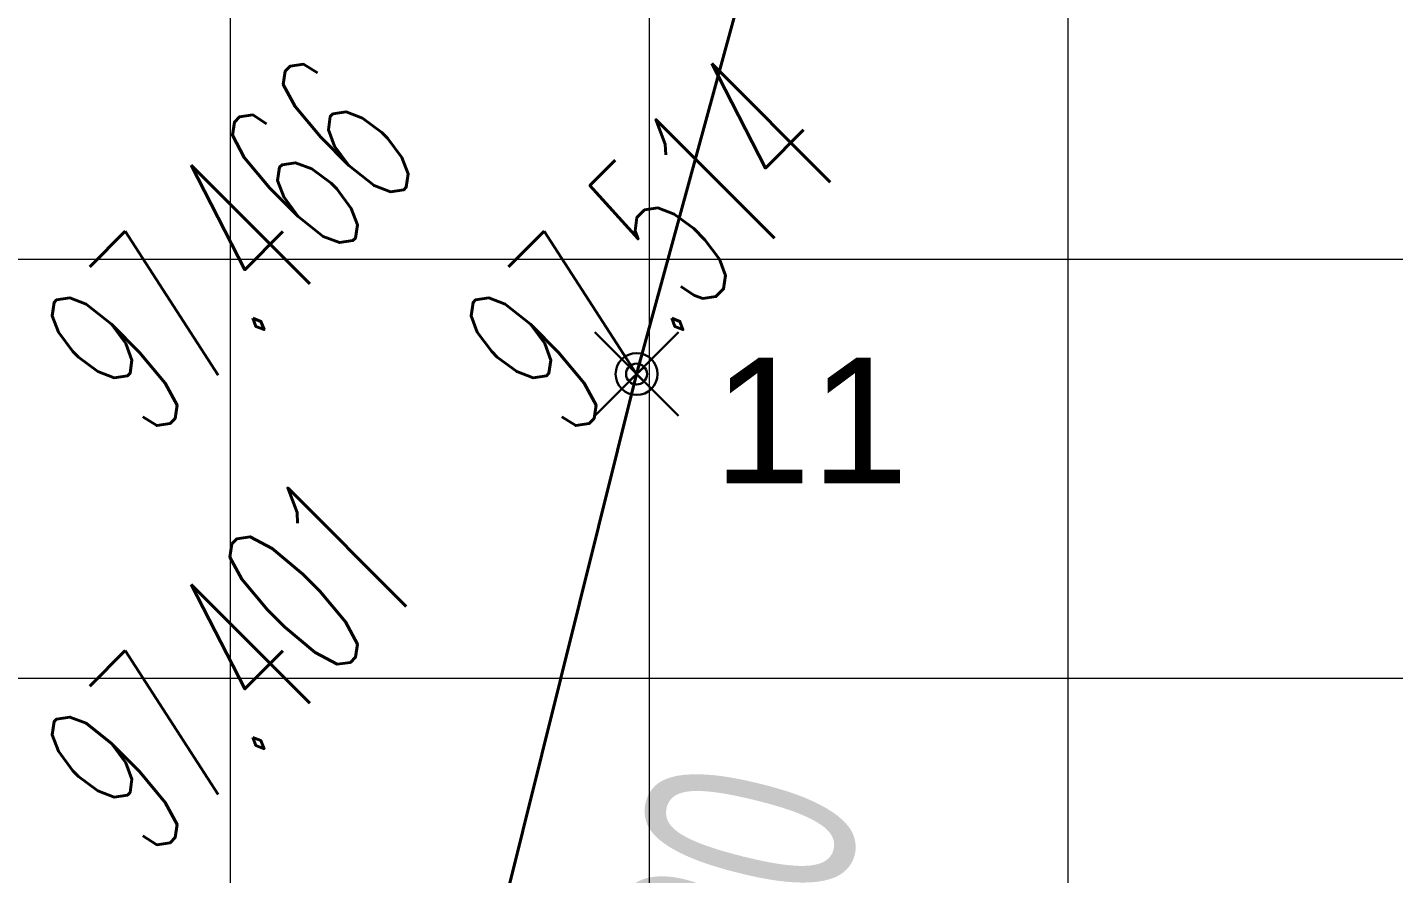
# Model space of a CAD drawing. Header units: millimetres. Extents: x 684983 to 685377, y 990360 to 990509.
# Drawn here: x 685067.05 to 685073.57, y 990421.11 to 990425.15 of the extents above; entities that cross this region are included whole.
import ezdxf

# ---------------------------------------------------------------- set-up
doc = ezdxf.new("R2010")
doc.units = ezdxf.units.MM
doc.header["$PDMODE"] = 35
doc.header["$PDSIZE"] = 0.2
for name, color, linetype, lineweight in [('BD', 1, 'Continuous', 40), ('BDRY POINT', 7, 'Continuous', 30), ('grid', 8, 'Continuous', 9), ('GRID LEVELS', 7, 'Continuous', 13)]:
    doc.layers.add(name, color=color, linetype=linetype, lineweight=lineweight)
doc.layers.add('dim', color=7, linetype='Continuous')
doc.styles.add('DIM', font='ARIALN.TTF', dxfattribs={"width": 0.8, "height": 1})
doc.styles.add('ROMANS', font='arial.ttf')
doc.styles.get("Standard").update_dxf_attribs({"font": 'RomanS'})
doc.dimstyles.get("Standard").update_dxf_attribs({"dimtxt": 1, "dimasz": 0.18, "dimexe": 0.18, "dimexo": 0.0625, "dimgap": 0.09, "dimtad": 0, "dimrnd": 0.05, "dimzin": 0, "dimdsep": 46, "dimtxsty": 'DIM', "dimcen": 0.09, "dimse1": 1, "dimse2": 1, "dimsd1": 1, "dimsd2": 1, "dimadec": 0, "dimazin": 0, "dimtfac": 1, "dimtix": 1, "dimtofl": 0, "dimtmove": 2, "dimatfit": 3, "dimfxl": 0, "dimtolj": 1, "dimtzin": 0, "dimarcsym": 0})

# ---------------------------------------------------------------- blocks, each defined once
blk = doc.blocks.new('BD')
at = {"color": 7}
for p, q in [((-0.037, -0.0335), (0.037, 0.0335)), ((-0.0354, 0.0354), (0.0354, -0.0354))]:
    blk.add_line(p, q, dxfattribs=at)
blk.add_circle((0, 0), 0.05, dxfattribs=at)
blk.add_point((0, 0), dxfattribs=at)
blk = doc.blocks.new('*D24')
at = {"layer": 'Defpoints', "color": 0, "transparency": 16777216}
for p in [(685069.954, 990423.491), (685070.9803, 990423.2355), (685068.693, 990418.425)]:
    blk.add_point(p, dxfattribs=at)
at = {"layer": 'dim', "color": 0, "transparency": 16777216, "insert": (685070.3498, 990420.7025), "char_height": 1, "attachment_point": 5, "rotation": 76.02232, "style": 'DIM'}
blk.add_mtext('\\A1;5.20', dxfattribs=at)
blk = doc.blocks.new('*D25')
at = {"layer": 'Defpoints', "color": 0, "transparency": 16777216}
for p in [(685072.801, 990433.898), (685069.954, 990423.491), (685070.8008, 990423.2593)]:
    blk.add_point(p, dxfattribs=at)
at = {"layer": 'dim', "color": 0, "transparency": 16777216, "insert": (685072.2243, 990428.4628), "char_height": 1, "attachment_point": 5, "rotation": 74.70017, "style": 'DIM'}
blk.add_mtext('\\A1;10.80', dxfattribs=at)

msp = doc.modelspace()

# ---------------------------------------------------------------- linework, layer by layer
at = {"layer": 'BD'}
for p, q in [((685072.801, 990433.898), (685069.954, 990423.491)), ((685069.954, 990423.491), (685068.693, 990418.425))]:
    msp.add_line(p, q, dxfattribs=at)
at = {"layer": 'grid'}
for p, q in [((685068.0136, 990509.1548), (685068.0136, 990370.8996)), ((685070.0136, 990509.1548), (685070.0136, 990370.8996)), ((685072.0136, 990509.1548), (685072.0136, 990370.8996)), ((685085.1957, 990424.0381), (684982.7636, 990424.0381)), ((685085.1957, 990422.0381), (684982.7636, 990422.0381))]:
    msp.add_line(p, q, dxfattribs=at)

# ---------------------------------------------------------------- block references
at = {"layer": 'BDRY POINT'}
msp.add_blockref('BD', (685069.954, 990423.491), dxfattribs=at)

# ---------------------------------------------------------------- texts
at = {"color": 1, "style": 'ROMANS'}
msp.add_text('11', height=0.6, dxfattribs=at).set_placement((685070.3199, 990422.9688))
at = {"layer": 'GRID LEVELS', "width": 0.5}
for s, p in [('97.466', (685067.63, 990423.1578, 97.4659)), ('97.514', (685069.63, 990423.1578, 97.5141)), ('97.401', (685067.63, 990421.1578, 97.4011))]:
    msp.add_text(s, height=0.8, rotation=45, dxfattribs=at).set_placement(p)

# ---------------------------------------------------------------- dimensions: what is measured, and where the dimension line sits
at = {"layer": 'dim'}
for p1, distance, picture, middle in [((685072.801, 990433.898), 0.8779, '*D25', (685072.2243, 990428.4628)), ((685068.693, 990418.425), -1.0576, '*D24', (685070.3498, 990420.7025))]:
    dim = msp.add_aligned_dim(p1=p1, p2=(685069.954, 990423.491), distance=distance, dimstyle='Standard', dxfattribs=at)
    dim.commit()
    dim.dimension.update_dxf_attribs({"geometry": picture, "text_midpoint": middle})

doc.saveas('drawing.dxf')
